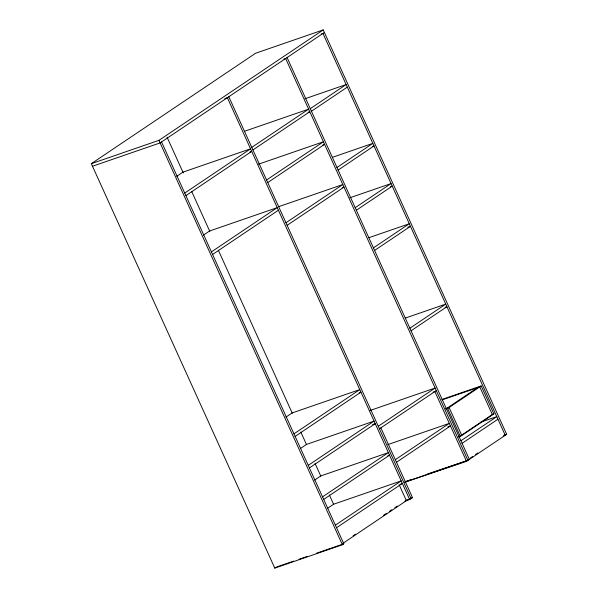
<?xml version="1.0" encoding="UTF-8"?>
<svg xmlns="http://www.w3.org/2000/svg" width="598" height="598" viewBox="0 0 598 598"><rect width="100%" height="100%" fill="white"/><g stroke="black" fill="none" stroke-linecap="round" stroke-linejoin="round"><path stroke-width="0.9" d="M161.542 141.95L343.828 543.791L342.392 544.756L274.774 568.1L91.322 163.68L255.608 53.244L323.226 29.9L506.678 434.32L466.507 461.327L404.861 482.182M91.322 163.68L158.941 140.343L323.226 29.9M324.393 32.471L160.107 142.915L92.488 166.251M176.731 176.32L182.928 172.157L250.555 148.812L184.73 193.064M251.773 147.37L308.62 109.15L244.515 131.276M310.28 108.664L346.145 84.55L304.868 98.797M252.939 149.941L309.794 111.721L308.037 112.327M185.896 195.636L251.721 151.384L249.964 151.989M311.446 111.235L347.311 87.121M266.573 179.998L323.428 141.778L258.433 164.211M267.74 182.569L324.594 144.35L322.838 144.955M203.417 235.149L209.614 230.985L277.24 207.641L211.415 251.893M336.966 167.492L372.831 143.378L332.436 157.326M212.582 254.464L278.406 210.219M338.132 170.064L374.004 145.949L372.248 146.562M285.964 222.755L342.818 184.535L278.705 206.661M287.13 225.326L343.985 187.107L342.228 187.712M355.19 207.678L391.062 183.564L349.785 197.811M356.356 210.249L392.228 186.135L390.472 186.74M373.421 247.864L409.294 223.749L368.891 237.698M374.587 250.435L410.46 226.321L407.821 227.233M409.877 328.235L445.749 304.12L405.347 318.061M411.043 330.806L446.915 306.692L445.159 307.297M285.956 417.105L292.153 412.941L359.779 389.597L293.954 433.849M295.12 436.42L360.945 392.168L359.189 392.781M300.248 448.612L306.445 444.449L374.071 421.104L308.247 465.356M309.413 467.928L375.238 423.676L372.599 424.587M378.272 426.247L435.127 388.027L370.14 410.46M379.438 428.818L436.293 390.599M314.541 480.119L320.737 475.948L388.364 452.611L322.539 496.856M446.953 408.255L477.615 387.631M445.936 409.069L447.678 408.471L481.218 385.919L493.903 413.891L460.363 436.435L458.621 437.041M323.705 499.427L389.53 455.183L387.773 455.788M395.315 459.683L449.3 423.391L387.825 444.613M327.375 508.405L333.572 504.241L401.191 480.897L335.373 525.149M396.481 462.254L450.466 425.963L447.827 426.875M493.761 413.569L460.221 436.114L458.479 436.719M460.916 440.748L496.789 416.634L480.979 422.091M274.774 568.1L276.209 567.136M336.539 527.72L402.357 483.468L400.608 484.074M462.082 443.32L497.955 419.205M353.112 535.778L355.436 534.216M383.311 515.476L386.413 513.39M389.507 511.312L391.832 509.75M394.927 507.665L397.251 506.102M342.886 543.358L406.386 500.675L399.09 484.597M470.267 458.09L472.555 456.551M475.604 454.502L477.899 452.963M404.943 501.169L409.652 499.547L412.523 497.618L380.874 427.854M321.201 34.041L322.957 33.436L505.243 435.284L503.486 435.89M283.901 59.12L285.657 58.514L467.942 460.363L404.711 482.19M224.728 98.61L227.367 97.698L409.652 499.547M433.101 392.168L434.858 391.563L466.507 461.327M441.974 399.464L481.218 385.919M442.288 399.83L479.783 386.891L492.326 414.534M445.622 408.711L449.113 407.507L461.656 435.15M492.161 414.496L493.903 413.891M504.047 435.224L506.678 434.32M467.621 460.004L469.378 459.399L287.092 57.55M405.818 500.399L411.088 498.583L228.802 96.734M277.083 566.829L293.768 561.074M299.037 559.257L306.946 556.529M316.604 553.187L343.828 543.791M405.422 481.517L411.581 479.432M427.435 474.065L467.942 460.363M410.759 498.209L412.523 497.618M447.678 408.471L460.363 436.435M167.066 137.181L183.25 172.867M191.726 191.554L209.838 231.486M218.322 250.173L292.31 413.293M300.794 431.98L306.572 444.725M315.049 463.42L320.834 476.158M329.311 494.852L333.549 504.196M158.941 140.343L342.392 544.756"/></g></svg>
